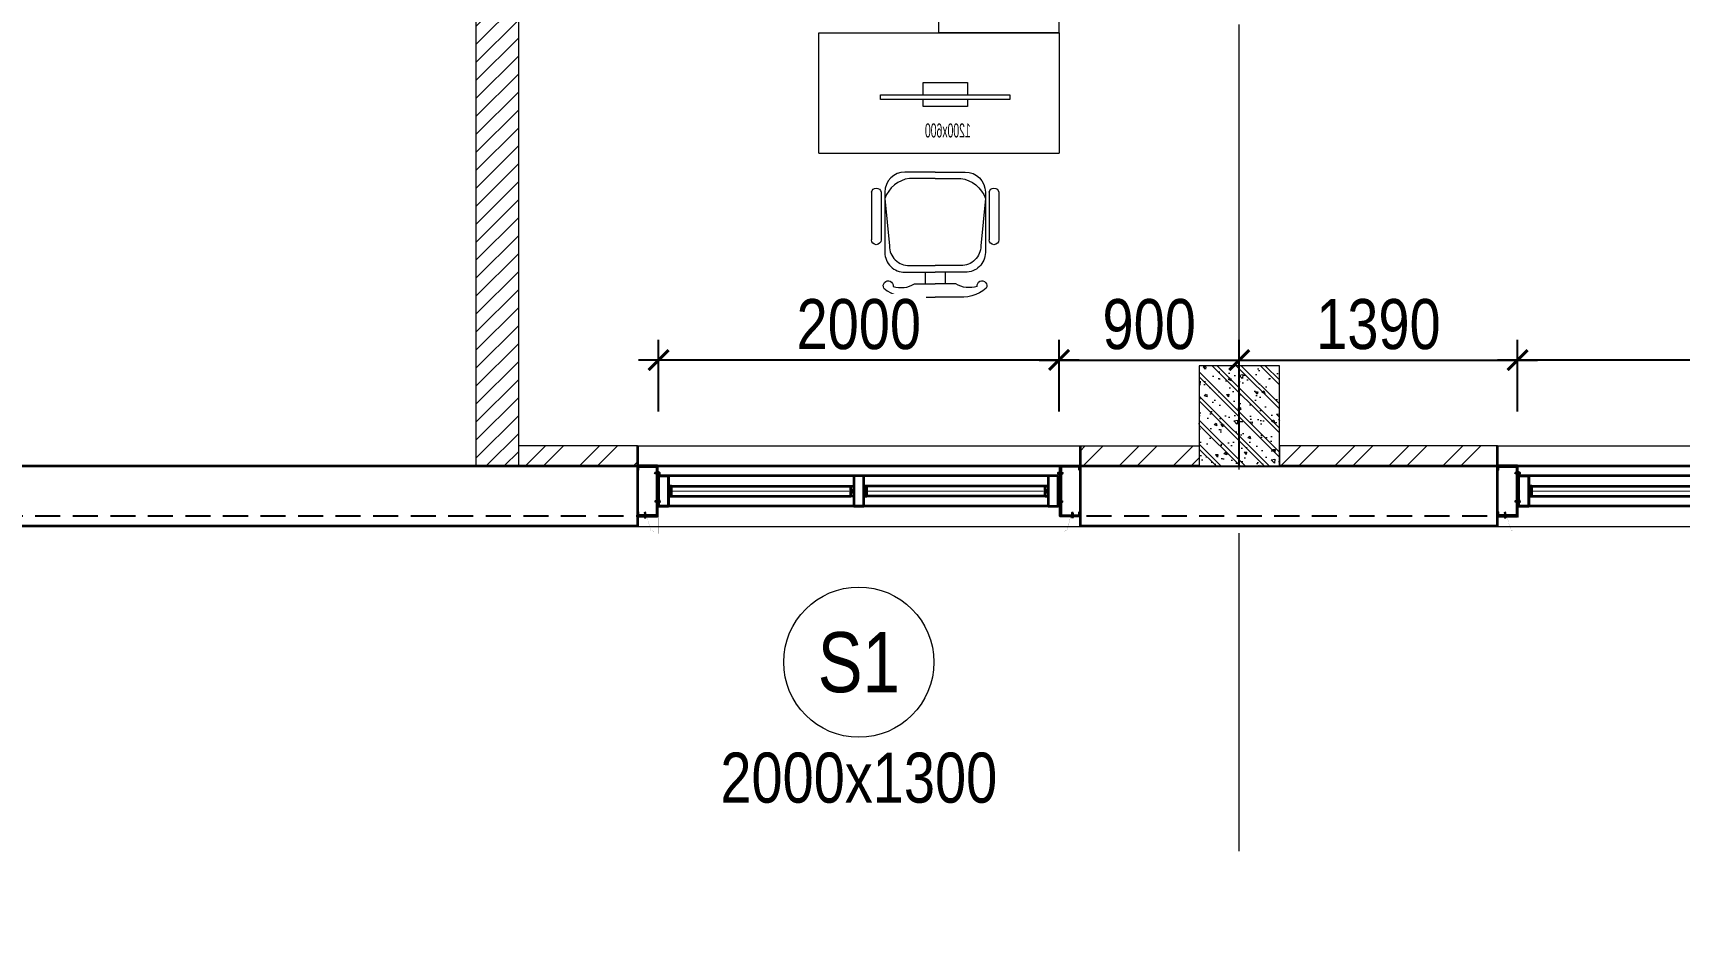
# Model space of a CAD drawing. Header units: millimetres. Extents: x -547695 to 905972, y -1055718 to 167349.
# Drawn here: x -515093 to -506873, y -850138 to -845628 of the extents above; entities that cross this region are included whole.
import ezdxf
from ezdxf.enums import TextEntityAlignment as Align
from ezdxf.xclip import XClip

# ---------------------------------------------------------------- set-up
doc = ezdxf.new("R2010")
doc.units = ezdxf.units.MM
doc.header["$XCLIPFRAME"] = 0
for name, pattern in [('$0$BASE-A0$0$HIDDEN', [0.375, 0.25, -0.125]), ('CENTER', [50.800000000000004, 31.75, -6.35, 6.35, -6.35]), ('HIDDEN', [9.524999999999999, 6.35, -3.175])]:
    doc.linetypes.add(name, pattern=pattern)
doc.layers.get('DEFPOINTS').update_dxf_attribs({"color": 1, "lineweight": 25})
for name, color, linetype in [('7a-Flashing_01', 1, 'Continuous'), ('8', 8, 'Continuous'), ('S-DIM', 8, 'Continuous')]:
    doc.layers.add(name, color=color, linetype=linetype)
for name, color, linetype, lineweight in [('A-COLS', 9, 'Continuous', 9), ('A-CONC', 2, 'Continuous', 35), ('A-EQPM', 127, 'Continuous', 9), ('A-FINE', 255, 'Continuous', 25), ('A-GRID', 250, 'CENTER', 15), ('A-HEVY', 111, 'Continuous', 35), ('A-PATT', 252, 'Continuous', 9), ('A-REV', 7, 'Continuous', 35), ('A-SYMBOLS', 10, 'Continuous', 13), ('A-WALL', 12, 'Continuous', 13), ('A-WALL-INT', 31, 'Continuous', 9)]:
    doc.layers.add(name, color=color, linetype=linetype, lineweight=lineweight)
doc.styles.add('VTK _ Arial_2.5 mm', font='arial.ttf', dxfattribs={"width": 0.8})
doc.styles.add('VTK_Arial', font='arial.ttf', dxfattribs={"width": 0.8})
doc.styles.add('Xref Cong nghe 20201022$0$Xref Cong nghe$0$X-DN-MB nguon$0$xref noi that t1$0$xref noi that t1$0$Xref-Noi that t1$0$MB dien thoai tang 1_day chuyen$0$ARIAL', font='arial.ttf')
doc.dimstyles.new('A-2.5-DIM100', dxfattribs={"dimscale": 100, "dimtxt": 2.5, "dimasz": 1, "dimexe": 1, "dimexo": 0, "dimgap": 0.5, "dimtad": 1, "dimdec": 0, "dimzin": 12, "dimdsep": 46, "dimtxsty": 'VTK_Arial', "dimblk": 'ARCHTICK', "dimcen": 0, "dimdle": 1, "dimclrd": 256, "dimclre": 256, "dimclrt": 7, "dimadec": 1, "dimazin": 3, "dimtfac": 1, "dimtdec": 0, "dimtmove": 0, "dimatfit": 2, "dimfxl": 20, "dimtfill": 1, "dimtolj": 1, "dimtzin": 0, "dimlwd": -1, "dimlwe": -1, "dimarcsym": 0})

# ---------------------------------------------------------------- blocks, each defined once
blk = doc.blocks.new('*U80')
at = {"linetype": 'HIDDEN', "ltscale": 30}
blk.add_lwpolyline([(1.546778056942653e-11, -6.000000000008129), (6.597722294481686e-10, -545.4573517349177)], dxfattribs=at)
at = {"color": 7, "style": 'VTK_Arial', "width": 0.8, "flags": 8}
for tag, p in [('VIEW-NUMBER1', (0, 0)), ('VIEW-NUMBER2', (6.570601945160767e-10, -551.4573517349257))]:
    blk.add_attdef(tag, text='', height=3, dxfattribs=at).set_placement(p, align=Align.BOTTOM_CENTER)
for tag, p in [('SHEET-NUMBER1', (0, -0.8735977943960904)), ('SHEET-NUMBER2', (6.570601945160767e-10, -552.3309495293217))]:
    blk.add_attdef(tag, text='', height=2, dxfattribs=at).set_placement(p, align=Align.TOP_CENTER)
blk = doc.blocks.new('ERBHRTHB4T')
at = {"color": 0}
blk.add_wipeout([(-200, 100), (199.9999999999773, 100), (199.9999999999773, -400), (-200, -400)], dxfattribs=at).dxf.layer = '8'
at = {"layer": 'A-PATT'}
h = blk.add_hatch(dxfattribs=at)
h.set_pattern_fill('BT-01', color=256, scale=20, style=0, double=1, pattern_type=2)
h.set_pattern_definition([(49.99999999999999, (115612.7283935403, 26819.99793121067), (143.4520365201507, -12.55042699651902), [15, -165]), (355, (115612.7283935403, 26819.99793121067), (-27.75026672260001, 150.4384267400024), [12, -132]), (100.4514, (115624.6827295402, 26818.95206321054), (115.7018763428043, 137.8879084121907), [12.748038, -140.2284224]), (46.18420000000001, (115612.7283935403, 26859.99793121067), (213.4482097251289, -33.10380286580362), [22.5, -247.5]), (96.6356, (115630.5157425403, 26857.2392698105), (186.9325411097407, 194.8235741800883), [19.1220576, -210.3426]), (351.1842, (115612.7283935403, 26859.99793121067), (186.9323890267255, 194.823720185065), [18, -198]), (21, (115632.7283935403, 26849.99793121067), (119.3814104236923, -80.52377813306776), [15, -165]), (326.0000000000001, (115632.7283935403, 26849.99793121067), (48.66306638431632, 145.0300090093706), [12, -132]), (71.4514, (115642.6768401402, 26843.28761001059), (168.044525716298, 64.50609934199048), [12.748038, -140.2284224]), (37.50000000000001, (115612.7283935403, 26819.99793121067), (2.431971063458134, 66.5787707662623), [0, -130.4, 0, -134, 0, -132.5]), (7.499999999999999, (115612.7283935403, 26819.99793121067), (52.61390748842971, 78.88234237647205), [0, -76.39999999999999, 0, -127.4, 0, -50.5]), (327.5, (115568.1283935403, 26819.99793121067), (106.7644872344818, -4.510974346875951), [0, -50, 0, -156, 0, -207]), (317.5, (115548.1283935403, 26819.99793121067), (116.6372338684772, 20.02099646646354), [0, -65, 0, -103.6, 0, -147]), (45, (115612.7283935403, 26819.99793121067), (-60.10407640085654, 60.10407640085654), []), (45, (115612.7283935403, 26844.49793121067), (-60.10407640085654, 60.10407640085654), [])])
h.paths.add_polyline_path([(200, 100), (200, -400), (-200, -400), (-200, 100)])
at = {"color": 0}
blk.add_lwpolyline([(-200, 100), (200, 100), (200, -400), (-200, -400)], close=True, dxfattribs=at)
blk = doc.blocks.new('ERYUJH76Y')
at = {"layer": 'A-GRID', "ltscale": 50}
for points in [[(-8000, 3348.158887993079), (-8000, 25008.44865267468)], [(4693.760833570384, 6928.303770333878), (-30446.51302765415, 6928.303770333878)]]:
    blk.add_lwpolyline(points, dxfattribs=at)
at = {"layer": 'A-COLS', "xscale": -1, "rotation": 180}
blk.add_blockref('ERBHRTHB4T', (-8000, 7028.303770333878), dxfattribs=at)
blk = doc.blocks.new('12-14x20 HWFS')
at = {"layer": 'A-FINE'}
for p, q in [((-25.39699883005505, -3.007638736933586), (-25.39699883005505, 2.99767952003458)), ((-21.33899456566269, 1.922318582128355), (-24.39699883005505, 1.922318582128355)), ((-21.34279814843103, 4.073040457944444), (-20.73801054955584, 6.645490647548286)), ((-18.09071933728319, 1.683506138670054), (-18.67104078563898, 1.683506138670054)), ((-18.0907193372841, 1.683506138670054), (-17.72308869091012, 2.350172386679333)), ((-17.56717118204233, -1.69346535556906), (-18.09071933728319, 1.683506138670054)), ((-16.99276144435862, -2.360558170537843), (-17.72308869091012, 2.350172386679333)), ((-17.72308869091012, 2.350172386679333), (-17.06965306867005, 1.683506138670054)), ((-16.54921726259181, -1.673390192852821), (-17.06965306867005, 1.683506138670054)), ((-16.20003337911294, 1.683506138670054), (-17.06965306867005, 1.683506138670054)), ((-16.20003337911385, 1.683506138670054), (-15.83240273273987, 2.350172386679333)), ((-15.67648522387208, -1.69346535556906), (-16.20003337911294, 1.683506138670054)), ((-15.09896313702484, -2.380633333254082), (-15.83240273273987, 2.350172386679333)), ((-15.83240273273987, 2.350172386679333), (-15.1789671104998, 1.683506138670054)), ((-14.65541895525803, -1.69346535556906), (-15.1789671104998, 1.683506138670054)), ((-14.39481909571441, 1.683506138670054), (-15.1789671104998, 1.683506138670054)), ((-14.39481909571441, 1.683506138670054), (-14.02718844934043, 2.350172386675695)), ((-13.87127094047264, -1.69346535556906), (-14.3948190957135, 1.683506138670054)), ((-13.29374885362449, -2.380633333254082), (-14.02718844934043, 2.350172386675695)), ((-14.02718844934043, 2.350172386675695), (-13.37375282710036, 1.683506138670054)), ((-12.85020467185859, -1.69346535556906), (-13.37375282710036, 1.683506138670054)), ((-12.58960481231406, 1.683506138670054), (-13.37375282710036, 1.683506138670054)), ((-12.58960481231497, 1.683506138670054), (-12.22197416594099, 2.350172386675695)), ((-12.06605665707229, -1.69346535556906), (-12.58960481231406, 1.683506138670054)), ((-11.48853457022506, -2.380633333254082), (-12.22197416594099, 2.350172386675695)), ((-12.22197416594099, 2.350172386675695), (-11.56853854370092, 1.683506138670054)), ((-10.78439052891463, 1.683506138670054), (-11.56853854370092, 1.683506138670054)), ((-11.04499038845915, -1.69346535556906), (-11.56853854370092, 1.683506138670054)), ((-10.78439052891554, 1.683506138670054), (-10.41675988254156, 2.350172386675695)), ((-10.26084237367286, -1.69346535556906), (-10.78439052891463, 1.683506138670054)), ((-9.68332028682562, -2.380633333254082), (-10.41675988254156, 2.350172386675695)), ((-10.41675988254156, 2.350172386675695), (-9.763324260301488, 1.683506138670054)), ((-8.979176245515191, 1.683506138670054), (-9.763324260301488, 1.683506138670054)), ((-9.239776105058809, -1.69346535556906), (-9.763324260301488, 1.683506138670054)), ((-8.9791762455161, 1.683506138670054), (-8.611545599141209, 2.350172386675695)), ((-8.455628090273422, -1.69346535556906), (-8.979176245515191, 1.683506138670054)), ((-7.878106003426183, -2.380633333254082), (-8.611545599141209, 2.350172386675695)), ((-8.611545599141209, 2.350172386675695), (-7.958109976902051, 1.683506138670054)), ((-7.173961962115754, 1.683506138670054), (-7.958109976901142, 1.683506138670054)), ((-7.434561821659372, -1.69346535556906), (-7.958109976901142, 1.683506138670054)), ((-7.173961962115754, 1.683506138670054), (-6.806331315741772, 2.350172386675695)), ((-6.650413806873985, -1.69346535556906), (-7.173961962115754, 1.683506138670054)), ((-6.072891720025837, -2.380633333254082), (-6.806331315741772, 2.350172386675695)), ((-6.806331315741772, 2.350172386675695), (-6.152895693502614, 1.683506138670054)), ((-5.629347538259935, -1.69346535556906), (-6.152895693501705, 1.683506138670054)), ((-5.329868141651787, 1.41366340343302), (-1.722720664161898, 1.41366340343302)), ((-1.722720664161898, 1.41366340343302), (0, 0)), ((-1.722720664161898, -1.413663403429382), (0, 0)), ((-21.34279814843103, -1.932277799027361), (-24.39699883005505, -1.932277799027361)), ((-20.73801054955584, -6.655449864447291), (-21.34279814843103, -4.08299967484345)), ((-17.56717118204233, -1.69346535556906), (-18.67104078563898, -1.69346535556906)), ((-17.56717118204233, -1.69346535556906), (-16.99276144435862, -2.360558170537843)), ((-16.99276144435862, -2.360558170537843), (-16.54921726259181, -1.673390192852821)), ((-15.67648522387208, -1.69346535556906), (-16.56217511556315, -1.69346535556906)), ((-15.67648522387208, -1.69346535556906), (-15.09896313702484, -2.380633333254082)), ((-15.09896313702484, -2.380633333254082), (-14.65541895525803, -1.69346535556906)), ((-13.87127094047264, -1.69346535556906), (-14.65541895525803, -1.69346535556906)), ((-13.87127094047264, -1.69346535556906), (-13.29374885362449, -2.380633333254082)), ((-13.29374885362449, -2.380633333254082), (-12.85020467185859, -1.69346535556906)), ((-12.06605665707229, -1.69346535556906), (-12.85020467185859, -1.69346535556906)), ((-12.06605665707229, -1.69346535556906), (-11.48853457022506, -2.380633333254082)), ((-11.48853457022506, -2.380633333254082), (-11.04499038845915, -1.69346535556906)), ((-10.26084237367286, -1.69346535556906), (-11.04499038845915, -1.69346535556906)), ((-10.26084237367286, -1.69346535556906), (-9.68332028682562, -2.380633333254082)), ((-9.68332028682562, -2.380633333254082), (-9.239776105058809, -1.69346535556906)), ((-8.455628090273422, -1.69346535556906), (-9.239776105059718, -1.69346535556906)), ((-8.455628090273422, -1.69346535556906), (-7.878106003426183, -2.380633333254082)), ((-7.878106003426183, -2.380633333254082), (-7.434561821659372, -1.69346535556906)), ((-6.650413806873985, -1.69346535556906), (-7.434561821659372, -1.69346535556906)), ((-6.650413806873985, -1.69346535556906), (-6.072891720025837, -2.380633333254082)), ((-6.072891720025837, -2.380633333254082), (-5.629347538259935, -1.69346535556906)), ((-5.073260826818114, -1.430522762744658), (-1.722720664161898, -1.430522762744658))]:
    blk.add_line(p, q, dxfattribs=at)
for points in [[(-21.33899456566269, 1.922318582128355), (-24.39699883005505, 1.922318582128355, -0.4142135623730951), (-25.39699883005505, 2.922318582128355), (-25.39699883005505, 3.073040457944444, -0.414213562373095), (-24.39699883005505, 4.073040457944444), (-21.34279814843103, 4.073040457944444), (-21.34279814843103, -0.004979608449502848)], [(-21.33899456566269, -1.932277799027361), (-24.39699883005505, -1.932277799027361, 0.4142135623730951), (-25.39699883005505, -2.932277799027361), (-25.39699883005505, -3.08299967484345, 0.414213562373095), (-24.39699883005505, -4.08299967484345), (-21.34279814843103, -4.08299967484345), (-21.34279814843103, -0.004979608449502848)]]:
    blk.add_lwpolyline(points, format="xyb", dxfattribs=at)
for points in [[(-20.73801054955584, -6.655449864447291), (-20.73801054955584, 6.645490647548286), (-20.01167715080919, 6.645490647548286), (-20.01167715080919, -6.655449864447291)], [(-18.67104078563898, -4.086449746049766), (-18.67104078563898, 4.06959038673449), (-20.01167715080919, 4.06959038673449), (-20.01167715080919, -4.086449746049766)]]:
    blk.add_lwpolyline(points, close=True, dxfattribs=at)
for centre, radius, start, end in [((-24.39699883005505, 0.922318582128355), 1, 90, 180), ((-5.304255970404483, 2.881830588587036), 1.468390570281038, 234.6943086791252, 269.0005767096657), ((-24.39699883005505, -0.9322777990273607), 1, 180, 270), ((-5.064265201900525, -2.169041251796443), 0.7385732732347212, 89.30213547652545, 139.9158802430046)]:
    blk.add_arc(centre, radius, start, end, dxfattribs=at)
at = {"layer": 'A-FINE', "lineweight": 20}
for points in [[(-6.005701366639187, 0.734078581812355), (-5.356753149810174, 0.7528891582333017), (-4.21525524023491, 0.7335373962196172), (-3.68014217905511, 0.4056991705183464)], [(-3.73259996158049, 0.2548853612497624), (-4.241661968921107, 0.5667963463274646), (-5.337423789348577, 0.5875685391984007), (-5.980192729994997, 0.5695436905298266)], [(-2.447860064917222, -0.3795387368336378), (-2.855747234787486, -0.233771597417217), (-3.321581205258553, 0.00306547163927462), (-3.73259996158049, 0.2548853612497624)], [(-3.68014217905511, 0.4056991705183464), (-3.274387256547925, 0.1571179502607265), (-2.81552207232744, -0.07629628983704606), (-2.414889757718811, -0.2195370777590142)], [(0, 0), (-1.78165944644752, -0.7221836995558988), (-2.094344660469687, -0.5059660401420842), (-2.447860064917222, -0.3795387368336378)], [(-2.414889757718811, -0.2195370777590142), (-2.078931817856756, -0.3396744335477706), (-1.786234641898773, -0.4750112537258246), (0, 0)], [(-1.788129251950522, -0.4459402668944676), (-1.592819770769893, -0.4254990892404749), (0, 0), (0, 0)], [(-3.309955396267469, -1.038057640394982), (-3.504362710519672, -0.9972875247003685), (-4.96049769981073, -0.9316873652023787), (-5.752600940425509, -0.8984606907433772)], [(-3.03778870932274, -1.424996449764876), (-3.03778870932274, -1.424996449764876), (-3.041053551675759, -1.094442749745212), (-3.309955396267469, -1.038057640394982)], [(-2.446033747112779, -0.2942946919683891), (-2.446033747112779, -0.2942946919683891), (-1.983497810808331, -0.4664134667509643), (-1.788129251950522, -0.4459402668944676)]]:
    blk.add_open_spline(points, degree=3, dxfattribs=at)
blk = doc.blocks.new('gia co cua')
at = {"layer": '7a-Flashing_01', "const_width": 0.5}
for points in [[(0.9999836811912246, -260.1724521682504), (1.000002565124305, -13.38279802408889), (4.999982052686391, -0.1724568663337074)], [(-1.631880877539515e-05, -160.0009240506176), (-1.63185759447515e-05, -320.0000900226937), (38.99998009184492, -320.000089963407), (58.99998009161209, -250.000923991331), (74.18584841454867, -250.000923991331)]]:
    blk.add_lwpolyline(points, dxfattribs=at)
at = {"layer": 'A-CONC'}
blk.add_lwpolyline([(8.999982052773703, -247.0009282695133), (101.8295537767117, -247.0009282695133), (101.8295537767117, -230.0009282695133), (104.8295537767117, -230.0009282695133), (104.8295537767117, -250.0009282695133), (5.999981933564413, -250.0009282695133), (5.999982052773703, -0.0009282695133094876), (104.8295537767117, -0.0009282695133094876), (104.8295537767117, -20.00092826951331), (101.8295537767117, -20.00092826951331), (101.8295537767117, -3.000928269513309), (8.999982052773703, -3.000928269513309)], close=True, dxfattribs=at)
at = {"layer": 'A-PATT', "xscale": -1, "rotation": 180}
blk.add_blockref('12-14x20 HWFS', (19.89082145583234, -36.21138445603722), dxfattribs=at)
at = {"layer": 'A-PATT'}
blk.add_blockref('12-14x20 HWFS', (18.74103034098516, -177.0262263493707), dxfattribs=at)
at = {"layer": 'A-PATT', "rotation": 90}
blk.add_blockref('12-14x20 HWFS', (66.85820513081853, -231.3298825964211), dxfattribs=at)
blk = doc.blocks.new('ebve')
blk.add_wipeout([(-4209.659143328201, -400.00000000023283), (0, -400.00000000023283), (0, 3.501554601825774e-11), (-4209.659143328201, 2.7421265258453786e-10)]).dxf.layer = 'A-PATT'
at = {"color": 8}
for p, q in [((-159.8295748693636, -149.9999984254828), (-4054.829573232797, -149.999997130828)), ((-4039.829573232797, -199.999997419538), (-3126.496237785323, -199.9999977780972)), ((-2144.829571664101, -199.999997419538), (-3046.496237785323, -199.9999977780972)), ((-2064.829571664101, -199.999995466671), (-174.8295748693636, -199.9999984254828)), ((-159.8295748693636, -299.9999984254828), (-4054.829573232797, -299.999997130828)), ((-4039.829573232797, -249.999997419538), (-3126.496237785323, -249.9999977780972)), ((-2144.829571664101, -249.999997419538), (-3046.496237785323, -249.9999977780972)), ((-2064.829571664101, -249.999995466671), (-174.8295748693636, -249.9999984254828))]:
    blk.add_line(p, q, dxfattribs=at)
blk.add_lwpolyline([(-4209.659143328201, -100), (0, -100)], dxfattribs=at)
for points in [[(-4104.829573232797, -150.0000000001164), (-4054.829573232797, -150.0000000001164), (-4054.829573232797, -300.0000000001164), (-4104.829573232797, -300.0000000001164)], [(-4054.829573232797, -149.999997130828), (-4104.829573232797, -149.999997130828), (-4104.829573232797, -299.999997130828), (-4054.829573232797, -299.999997130828)], [(-3061.496237785323, -149.9999975623796), (-3111.496237785323, -149.9999975623796), (-3111.496237785323, -299.9999975623796), (-3061.496237785323, -299.9999975623796)], [(-2079.829571664101, -149.9999979939312), (-2129.829571664101, -149.9999979939312), (-2129.829571664101, -299.9999979939312), (-2079.829571664101, -299.9999979939312)], [(-1098.162905542878, -149.9999985391041), (-1148.162905542878, -149.9999985391041), (-1148.162905542878, -299.9999985391041), (-1098.162905542878, -299.9999985391041)], [(-109.8295748693636, -149.9999984254828), (-159.8295748693636, -149.9999984254828), (-159.8295748693636, -299.9999984254828), (-109.8295748693636, -299.9999984254828)], [(-4054.829573232797, -249.999997419538), (-4039.829573232797, -249.999997419538), (-4039.829573232797, -229.999997419538), (-4049.829573232797, -229.999997419538), (-4049.829573232797, -219.999997419538), (-4039.829573232797, -219.999997419538), (-4039.829573232797, -199.999997419538), (-4054.829573232797, -199.999997419538)], [(-3111.496237785323, -249.9999977780972), (-3126.496237785323, -249.9999977780972), (-3126.496237785323, -229.9999977780972), (-3116.496237785323, -229.9999977780972), (-3116.496237785323, -219.9999977780972), (-3126.496237785323, -219.9999977780972), (-3126.496237785323, -199.9999977780972), (-3111.496237785323, -199.9999977780972)], [(-3061.496237785323, -249.9999977780972), (-3046.496237785323, -249.9999977780972), (-3046.496237785323, -229.9999977780972), (-3056.496237785323, -229.9999977780972), (-3056.496237785323, -219.9999977780972), (-3046.496237785323, -219.9999977780972), (-3046.496237785323, -199.9999977780972), (-3061.496237785323, -199.9999977780972)], [(-2129.829571664101, -249.999997419538), (-2144.829571664101, -249.999997419538), (-2144.829571664101, -229.999997419538), (-2134.829571664101, -229.999997419538), (-2134.829571664101, -219.999997419538), (-2144.829571664101, -219.999997419538), (-2144.829571664101, -199.999997419538), (-2129.829571664101, -199.999997419538)], [(-2079.829571664101, -249.999995466671), (-2064.829571664101, -249.999995466671), (-2064.829571664101, -229.999995466671), (-2074.829571664101, -229.999995466671), (-2074.829571664101, -219.999995466671), (-2064.829571664101, -219.999995466671), (-2064.829571664101, -199.999995466671), (-2079.829571664101, -199.999995466671)], [(-1148.162905542878, -249.9999979647109), (-1163.162905542878, -249.9999979647109), (-1163.162905542878, -229.9999979647109), (-1153.162905542878, -229.9999979647109), (-1153.162905542878, -219.9999979647109), (-1163.162905542878, -219.9999979647109), (-1163.162905542878, -199.9999979647109), (-1148.162905542878, -199.9999979647109)], [(-1098.162905542878, -249.9999960118439), (-1083.162905542878, -249.9999960118439), (-1083.162905542878, -229.9999960118439), (-1093.162905542878, -229.9999960118439), (-1093.162905542878, -219.9999960118439), (-1083.162905542878, -219.9999960118439), (-1083.162905542878, -199.9999960118439), (-1098.162905542878, -199.9999960118439)], [(-159.8295748693636, -249.9999984254828), (-174.8295748693636, -249.9999984254828), (-174.8295748693636, -229.9999984254828), (-164.8295748693636, -229.9999984254828), (-164.8295748693636, -219.9999984254828), (-174.8295748693636, -219.9999984254828), (-174.8295748693636, -199.9999984254828), (-159.8295748693636, -199.9999984254828)]]:
    blk.add_lwpolyline(points, close=True)
at = {"color": 5, "const_width": 5.000000000000001}
for points in [[(-4049.829573232797, -224.999997419538), (-3116.496237785323, -224.9999977780972)], [(-2134.829571664101, -224.999997419538), (-3056.496237785323, -224.9999977780972)], [(-2074.829571664101, -224.999995466671), (-1148.162905542878, -224.9999968934571)], [(-1098.162905542878, -224.9999969704077), (-164.8295748693636, -224.9999984254828)]]:
    blk.add_lwpolyline(points, dxfattribs=at)
at = {"layer": 'A-HEVY'}
for points in [[(-4209.659143328201, -400.0000000002328), (-4209.659143328201, 0)], [(0, -400.000086019747), (0, 0)]]:
    blk.add_lwpolyline(points, dxfattribs=at)
at = {"layer": 'A-REV', "xscale": -1}
blk.add_blockref('gia co cua', (-4104.829589551431, -99.99907173053361), dxfattribs=at)
at = {"layer": 'A-REV'}
blk.add_blockref('gia co cua', (-104.8295537767699, -99.99915775028057), dxfattribs=at)
blk = doc.blocks.new('brrb')
blk.add_wipeout([(-1104.829571664217, -400.00000000034925), (1104.829571663984, -400.00000000022374), (1104.829571663984, 8.86757334228605e-12), (-1104.829571664217, 8.86757334228605e-12)]).dxf.layer = 'A-PATT'
at = {"color": 8}
for points in [[(-1104.829571664101, -99.99991398036946), (1104.829571664101, -99.99991398036946)], [(944.999996794737, -149.9999124058522), (-950.0000015686965, -149.9999111111974)], [(-935.0000015686965, -199.9999113999074), (-40, -199.9999117584666)], [(929.999996794737, -199.9999124058522), (944.999996794737, -199.9999114058446), (40, -199.9999117584666)], [(944.999996794737, -299.9999124058522), (-950.0000015686965, -299.9999111111974)], [(-935.0000015686965, -249.9999113999074), (-40, -249.9999117584666)], [(929.999996794737, -249.9999124058522), (944.999996794737, -249.9999114058446), (40, -249.9999117584666)]]:
    blk.add_lwpolyline(points, dxfattribs=at)
for points in [[(-1000.000001568696, -149.9999139804859), (-950.0000015686965, -149.9999139804859), (-950.0000015686965, -299.9999139804859), (-1000.000001568696, -299.9999139804859)], [(-950.0000015686965, -149.9999111111974), (-1000.000001568696, -149.9999111111974), (-1000.000001568696, -299.9999111111974), (-950.0000015686965, -299.9999111111974)], [(25, -149.999911542749), (-25, -149.999911542749), (-25, -299.999911542749), (25, -299.999911542749)], [(994.999996794737, -149.9999124058522), (944.999996794737, -149.9999124058522), (944.999996794737, -299.9999124058522), (994.999996794737, -299.9999124058522)], [(-950.0000015686965, -249.9999113999074), (-935.0000015686965, -249.9999113999074), (-935.0000015686965, -229.9999113999074), (-945.0000015686965, -229.9999113999074), (-945.0000015686965, -219.9999113999074), (-935.0000015686965, -219.9999113999074), (-935.0000015686965, -199.9999113999074), (-950.0000015686965, -199.9999113999074)], [(-25, -249.9999117584666), (-40, -249.9999117584666), (-40, -229.9999117584666), (-30, -229.9999117584666), (-30, -219.9999117584666), (-40, -219.9999117584666), (-40, -199.9999117584666), (-25, -199.9999117584666)], [(25, -249.9999117584666), (40, -249.9999117584666), (40, -229.9999117584666), (30, -229.9999117584666), (30, -219.9999117584666), (40, -219.9999117584666), (40, -199.9999117584666), (25, -199.9999117584666)], [(944.999996794737, -249.9999124058522), (929.999996794737, -249.9999124058522), (929.999996794737, -229.9999124058522), (939.999996794737, -229.9999124058522), (939.999996794737, -219.9999124058522), (929.999996794737, -219.9999124058522), (929.999996794737, -199.9999124058522), (944.999996794737, -199.9999124058522)]]:
    blk.add_lwpolyline(points, close=True)
at = {"color": 5}
for points in [[(-945.0000015686965, -224.9999113999074, 5.000000000000001, 5.000000000000001, 0), (-30, -224.9999117584666, 0, 0, 0)], [(944.999996794737, -224.9999114096863, 5.000000000000001, 5.000000000000001, 0), (30, -224.9999117584666, 0, 0, 0)]]:
    blk.add_lwpolyline(points, format="xyseb", dxfattribs=at)
at = {"layer": 'A-HEVY'}
for points in [[(-1104.829571664217, -1.164153218269348e-10), (-1104.829571664217, -400.0000000003492)], [(1104.829571663984, -1.164153218269348e-10), (1104.829571663984, -400.0000000003492)]]:
    blk.add_lwpolyline(points, dxfattribs=at)
at = {"layer": 'A-REV', "xscale": -1}
blk.add_blockref('gia co cua', (-1000.000017887331, -99.99898571090307), dxfattribs=at)
at = {"layer": 'A-REV'}
blk.add_blockref('gia co cua', (1000.000017887331, -99.99907173065003), dxfattribs=at)
blk = doc.blocks.new('RHRTHRHRT')
at = {"layer": 'A-WALL', "transparency": 33554620}
h = blk.add_hatch(dxfattribs=at)
h.set_pattern_fill('ANSI31', color=253, scale=20)
h.set_pattern_definition([(45, (-24900, -14299.99999999988), (-44.90128060534577, 44.90128060534577), [])])
h.paths.add_polyline_path([(-12900, -8759.999999999884), (-12900, -14799.99999999988), (-13110, -14799.99999999988), (-13110, -8759.999999999884)])
h.paths.add_polyline_path([(-1510, -14199.99999999988), (-1510, -8759.999999998021), (-1300, -8759.999999998021), (-1300, -14199.99999999988)])
h.paths.add_polyline_path([(-1510, -8759.999999998021), (-24900, -8759.999999999884), (-24900, -8549.999999999884), (-1510, -8549.999999998021)])
at = {"layer": 'A-HEVY'}
for points in [[(-1300, -15100.00000000012), (-25600, -15100.00000000012), (-25600, -8074.999999998137)], [(-25300, -8074.999999998137), (-25300, -14800.00000000012), (-1300, -14800.00000000012)]]:
    blk.add_lwpolyline(points, dxfattribs=at)
at = {"layer": 'A-WALL'}
blk.add_lwpolyline([(-12900, -8759.999999999884), (-12900, -14799.99999999988), (-13110, -14799.99999999988), (-13110, -8759.999999999884)], close=True, dxfattribs=at)
at = {"layer": 'DEFPOINTS', "linetype": '$0$BASE-A0$0$HIDDEN', "ltscale": 500}
blk.add_lwpolyline([(-25550, -50), (0, -50), (0, -15050.00000000012), (-25550, -15050.00000000012)], close=True, dxfattribs=at)
at = {"layer": 'A-HEVY'}
for name, p in [('brrb', (-11200, -14699.99999999977)), ('ebve', (-3800.127588835079, -14699.99999999988))]:
    blk.add_blockref(name, p, dxfattribs=at)
at = {"layer": 'A-PATT', "transparency": 33554620}
h = blk.add_hatch(dxfattribs=at)
h.set_pattern_fill('ANSI32', color=256, scale=20)
h.set_pattern_definition([(45, (-12900, -14799.99999999988), (-134.7038418160373, 134.7038418160373), []), (45, (-12810.1974, -14799.99999999988), (-134.7038418160373, 134.7038418160373), [])])
h.paths.add_polyline_path([(-3800.127588835079, -14699.99999999988), (-1700, -14699.99999999988), (-1700, -14799.99999999988), (-3800.127588835079, -14799.99999999988)])
h.paths.add_polyline_path([(-9100, -14799.99999999988), (-8009.78673216328, -14799.99999999988), (-8009.78673216328, -14699.99999999965), (-9100, -14699.99999999965)])
h.paths.add_polyline_path([(-10095.17042833602, -14699.99999999977), (-9500, -14699.99999999977), (-9500, -14799.99999999988), (-10095.17042833602, -14799.99999999988)])
h.paths.add_polyline_path([(-12900, -14799.99999999988), (-12304.82957166422, -14799.99999999988), (-12304.82957166422, -14699.99999999977), (-12900, -14699.99999999977)])
at = {"layer": 'A-PATT'}
for points in [[(-12304.82957166422, -14699.99999999977), (-10095.17042833602, -14699.99999999977)], [(-8009.78673216328, -14699.99999999965), (-3800.127588835079, -14699.99999999953)]]:
    blk.add_lwpolyline(points, dxfattribs=at)
at = {"layer": 'A-WALL-INT'}
for points in [[(-12900, -14799.99999999988), (-12304.82957166422, -14799.99999999988), (-12304.82957166422, -14699.99999999977), (-12900, -14699.99999999977)], [(-10095.17042833602, -14699.99999999977), (-9500, -14699.99999999977), (-9500, -14799.99999999988), (-10095.17042833602, -14799.99999999988)], [(-9100, -14799.99999999988), (-8009.78673216328, -14799.99999999988), (-8009.78673216328, -14699.99999999965), (-9100, -14699.99999999965)]]:
    blk.add_lwpolyline(points, close=True, dxfattribs=at)
at = {"layer": 'A-GRID'}
ref = blk.add_blockref('ERYUJH76Y', (-1300, -21728.30377033376), dxfattribs=at)
XClip(ref).set_block_clipping_path([(-32069.379858537228, 5005.130660463474), (6367.103157383157, 26504.536130141118)])
blk = doc.blocks.new('11')
for p, q in [((0, 0), (-1200, 0)), ((-1200, 0), (-1200, -600)), ((0, -600), (0, 0)), ((-308.7839670367539, -308.9392780270427), (-954.6245676185936, -308.9392780279741)), ((-954.6245676185936, -308.9392780279741), (-954.6245676185936, -332.6715636355802)), ((-308.7839670362882, -332.6715636346489), (-308.7839670367539, -308.9392780270427)), ((-954.6245676185936, -332.6715636355802), (-308.7839670362882, -332.6715636346489)), ((0, -600), (-1200, -600)), ((-899.3186306739226, -795.0658078081906), (-899.3186306739226, -1033.18808387965)), ((-850.9409645777196, -795.0658078081906), (-850.9409645777196, -1033.18808387965)), ((-311.2864189529791, -795.0658078081906), (-311.2864189529791, -1033.18808387965)), ((-262.9087528563105, -795.0658078081906), (-262.9087528563105, -1033.18808387965)), ((-631.3144949781708, -1194.756942519685), (-631.3144949781708, -1253.647389516234)), ((-530.9128885525279, -1194.756942519685), (-530.9128885525279, -1253.647389516234))]:
    blk.add_line(p, q)
for points in [[(-521.4549522404559, -308.9392780272756), (-521.4549522404559, -247.1983623509295), (-742.6730375322513, -247.1983623509295), (-742.6730375322513, -308.9392780277412)], [(-742.6730375322513, -332.6715636353474), (-742.6730375322513, -367.610747593455), (-521.4549522404559, -367.610747593455), (-521.4549522404559, -332.6715636348817)]]:
    blk.add_lwpolyline(points)
for points in [[(-581.1136917653494, -694.7569425196853), (-731.7161014038138, -694.7569425196853, 0.4142135623730951), (-832.1177078294568, -795.1585489453282), (-832.1177078294568, -1096.36336822249, 0.418376194748687), (-731.7161014038138, -1194.756942519685), (-581.1136917653494, -1194.756942519685)], [(-581.1136917653494, -726.3271315102465), (-709.1898535713553, -726.3271315102465, 0.2802796934905701), (-832.1177078294568, -826.7287379358895), (-809.5914599969983, -1063.612642149907, 0.4183761947486869), (-709.1898535713553, -1162.006216447102), (-581.1136917653494, -1162.006216447102)], [(-581.1136917653494, -694.7569425196853), (-430.5112821268849, -694.7569425196853, -0.4142135623730951), (-330.1096757012419, -795.1585489453282), (-330.1096757012419, -1096.36336822249, -0.418376194748687), (-430.5112821268849, -1194.756942519685), (-581.1136917653494, -1194.756942519685)], [(-581.1136917653494, -726.3271315102465), (-453.0375299593434, -726.3271315102465, -0.2802796934905701), (-330.1096757012419, -826.7287379358895), (-352.6359235337004, -1063.612642149907, -0.4183761947486869), (-453.0375299593434, -1162.006216447102), (-581.1136917653494, -1162.006216447102)], [(-836.5327477403916, -1274.831993257627, 0.2070656746415199), (-683.84269394679, -1318.582133518765), (-581.1136917653494, -1318.582133518765)], [(-790.9956742981449, -1265.715284241596, 0.214578381300561), (-684.2558660279028, -1253.647389516234), (-581.1136917653494, -1253.647389516234)], [(-371.2317092320882, -1265.715284241596, -0.214578381300561), (-477.9715175027959, -1253.647389516234), (-581.1136917653494, -1253.647389516234)], [(-325.6946357903071, -1274.831993257627, -0.2070656746415199), (-478.3846895839088, -1318.582133518765), (-581.1136917653494, -1318.582133518765)]]:
    blk.add_lwpolyline(points, format="xyb")
for centre, radius, start, end in [((-875.0997772882693, -799.4814926534891), 24.55904119150108, 10.3580376350739, 169.421936879641), ((-287.0504304990172, -799.5742337906267), 24.55904119150108, 10.578063120359, 169.6419623649261), ((-875.1297976258211, -1033.18808387965), 24.18883304828747, 180, 0), ((-287.0975859048776, -1033.18808387965), 24.18883304828747, 180, 0), ((-815.3209768482484, -1262.497745084111), 24.53717388733614, 352.4651526187897, 210.1772005508879), ((-346.9064066824503, -1262.497745084111), 24.53717388733614, 329.822799449112, 187.5348473812102)]:
    blk.add_arc(centre, radius, start, end)
at = {"insert": (-759.1829624515958, -452.0160800078884), "char_height": 69.99999999999999, "width": 1640.495511353003, "attachment_point": 1, "rotation": 359.99999335422586, "style": 'Xref Cong nghe 20201022$0$Xref Cong nghe$0$X-DN-MB nguon$0$xref noi that t1$0$xref noi that t1$0$Xref-Noi that t1$0$MB dien thoai tang 1_day chuyen$0$ARIAL'}
blk.add_mtext('{\\f.VnArial Narrow|b0|i0|c0|p34;\\W0.65;1200x600}', dxfattribs=at)
blk = doc.blocks.new('_ARCHTICK')
at = {"color": 0, "linetype": 'ByBlock', "const_width": 0.15}
blk.add_lwpolyline([(-0.5, -0.5), (0.5, 0.5)], dxfattribs=at)
blk = doc.blocks.new('*D402')
at = {"layer": 'DEFPOINTS', "color": 0, "transparency": 16777216}
for p in [(-507679.2944392818, -847261.1540440526), (-507679.2944392818, -847518.2394405451), (-503679.2944361443, -847518.2394405451)]:
    blk.add_point(p, dxfattribs=at)
at = {"layer": 'S-DIM', "transparency": 16777216}
for p, q in [((-507679.2944392818, -847518.2394405451), (-507679.2944392818, -847161.1540440526)), ((-503679.2944361443, -847518.2394405451), (-503679.2944361443, -847161.1540440526)), ((-503579.2944361443, -847261.1540440526), (-507779.2944392818, -847261.1540440526))]:
    blk.add_line(p, q, dxfattribs=at)
at = {"layer": 'S-DIM', "transparency": 16777216, "xscale": 100, "yscale": 100, "zscale": 100, "rotation": 180}
blk.add_blockref('_ARCHTICK', (-507679.2944392818, -847261.1540440526), dxfattribs=at)
at = {"layer": 'S-DIM', "transparency": 16777216, "xscale": 100, "yscale": 100, "zscale": 100}
blk.add_blockref('_ARCHTICK', (-503679.2944361443, -847261.1540440526), dxfattribs=at)
at = {"layer": 'S-DIM', "color": 7, "transparency": 16777216, "insert": (-505679.2944377131, -847083.5107971221), "char_height": 250, "attachment_point": 5, "style": 'VTK_Arial', "bg_fill": 3, "box_fill_scale": 1.1, "bg_fill_color": 257, "bg_fill_transparency": 0}
blk.add_mtext('\\A1;4000', dxfattribs=at)
blk = doc.blocks.new('*D403')
at = {"layer": 'DEFPOINTS', "color": 0, "transparency": 16777216}
for p in [(-511969.1240109459, -847261.1540440526), (-511969.1240109459, -847518.2394405451), (-509969.1240078083, -847518.2394405451)]:
    blk.add_point(p, dxfattribs=at)
at = {"layer": 'S-DIM', "transparency": 16777216}
for p, q in [((-511969.1240109459, -847518.2394405451), (-511969.1240109459, -847161.1540440526)), ((-509969.1240078083, -847518.2394405451), (-509969.1240078083, -847161.1540440526)), ((-509869.1240078083, -847261.1540440526), (-512069.1240109459, -847261.1540440526))]:
    blk.add_line(p, q, dxfattribs=at)
at = {"layer": 'S-DIM', "transparency": 16777216, "xscale": 100, "yscale": 100, "zscale": 100, "rotation": 180}
blk.add_blockref('_ARCHTICK', (-511969.1240109459, -847261.1540440526), dxfattribs=at)
at = {"layer": 'S-DIM', "transparency": 16777216, "xscale": 100, "yscale": 100, "zscale": 100}
blk.add_blockref('_ARCHTICK', (-509969.1240078083, -847261.1540440526), dxfattribs=at)
at = {"layer": 'S-DIM', "color": 7, "transparency": 16777216, "insert": (-510969.1240093771, -847083.5107971221), "char_height": 250, "attachment_point": 5, "style": 'VTK_Arial', "bg_fill": 3, "box_fill_scale": 1.1, "bg_fill_color": 257, "bg_fill_transparency": 0}
blk.add_mtext('\\A1;2000', dxfattribs=at)
blk = doc.blocks.new('*D462')
at = {"layer": 'DEFPOINTS', "color": 0, "transparency": 16777216}
for p in [(-509069.1240093771, -847261.1540440526), (-509969.1240078083, -847518.2394405451), (-509069.1240093771, -847790.2293462737)]:
    blk.add_point(p, dxfattribs=at)
at = {"layer": 'S-DIM', "transparency": 16777216}
for p, q in [((-509969.1240078083, -847518.2394405451), (-509969.1240078083, -847161.1540440526)), ((-509069.1240093771, -847790.2293462737), (-509069.1240093771, -847161.1540440526)), ((-510069.1240078083, -847261.1540440526), (-508969.1240093771, -847261.1540440526))]:
    blk.add_line(p, q, dxfattribs=at)
at = {"layer": 'S-DIM', "transparency": 16777216, "xscale": 100, "yscale": 100, "zscale": 100, "rotation": 180}
blk.add_blockref('_ARCHTICK', (-509969.1240078083, -847261.1540440526), dxfattribs=at)
at = {"layer": 'S-DIM', "transparency": 16777216, "xscale": 100, "yscale": 100, "zscale": 100}
blk.add_blockref('_ARCHTICK', (-509069.1240093771, -847261.1540440526), dxfattribs=at)
at = {"layer": 'S-DIM', "color": 7, "transparency": 16777216, "insert": (-509519.1240085927, -847083.5107971221), "char_height": 250, "attachment_point": 5, "style": 'VTK_Arial', "bg_fill": 3, "box_fill_scale": 1.1, "bg_fill_color": 257, "bg_fill_transparency": 0}
blk.add_mtext('\\A1;900', dxfattribs=at)
blk = doc.blocks.new('*D463')
at = {"layer": 'DEFPOINTS', "color": 0, "transparency": 16777216}
for p in [(-507679.2944392818, -847261.1540440526), (-507679.2944392818, -847518.2394405451), (-509069.1240093771, -847790.2293462737)]:
    blk.add_point(p, dxfattribs=at)
at = {"layer": 'S-DIM', "transparency": 16777216}
for p, q in [((-509069.1240093771, -847790.2293462737), (-509069.1240093771, -847161.1540440526)), ((-507679.2944392818, -847518.2394405451), (-507679.2944392818, -847161.1540440526)), ((-509169.1240093771, -847261.1540440526), (-507579.2944392818, -847261.1540440526))]:
    blk.add_line(p, q, dxfattribs=at)
at = {"layer": 'S-DIM', "transparency": 16777216, "xscale": 100, "yscale": 100, "zscale": 100, "rotation": 180}
blk.add_blockref('_ARCHTICK', (-509069.1240093771, -847261.1540440526), dxfattribs=at)
at = {"layer": 'S-DIM', "transparency": 16777216, "xscale": 100, "yscale": 100, "zscale": 100}
blk.add_blockref('_ARCHTICK', (-507679.2944392818, -847261.1540440526), dxfattribs=at)
at = {"layer": 'S-DIM', "color": 7, "transparency": 16777216, "insert": (-508374.2092243294, -847083.4255310922), "char_height": 250, "attachment_point": 5, "style": 'VTK_Arial', "bg_fill": 3, "box_fill_scale": 1.1, "bg_fill_color": 257, "bg_fill_transparency": 0}
blk.add_mtext('\\A1;1390', dxfattribs=at)
blk = doc.blocks.new('*U133')
at = {"color": 7, "style": 'VTK _ Arial_2.5 mm', "width": 0.8, "flags": 8}
blk.add_attdef('900', text='', height=2.5, dxfattribs=at).set_placement((0, -5.764451912589379), align=Align.MIDDLE_CENTER)
blk.add_wipeout([(3.75, -3.552713678800501e-15), (3.7204301299292912, -0.4699996258661452), (3.6321868542323656, -0.9325870768682094), (3.486661822080942, -1.3804670725675443), (3.2861500501644874, -1.806576277881434), (3.033813728906053, -2.204194696096774), (2.7336323528302895, -2.567051647232585), (2.3903399615575847, -2.88942466040921), (2.009350481171235, -3.1662297206325576), (1.5966723433690222, -3.393101446747573), (1.158813728906049, -3.566461936106826), (0.7026799296964628, -3.683577190232583), (0.23546444823492318, -3.7426002316060174), (-0.23546444823492785, -3.7426002316060174), (-0.7026799296964705, -3.6835771902325813), (-1.1588137289060565, -3.5664619361068235), (-1.5966723433690237, -3.393101446747572), (-2.0093504811712397, -3.166229720632554), (-2.390339961557588, -2.8894246604092073), (-2.733632352830294, -2.5670516472325806), (-3.033813728906054, -2.2041946960967715), (-3.2861500501644882, -1.8065762778814305), (-3.4866618220809436, -1.3804670725675408), (-3.632186854232367, -0.9325870768682041), (-3.7204301299292917, -0.4699996258661381), (-3.75, 2.6645352591003757e-15), (-3.7204301299292917, 0.4699996258661443), (-3.632186854232366, 0.9325870768682076), (-3.486661822080942, 1.380467072567546), (-3.286150050164488, 1.8065762778814332), (-3.0338137289060523, 2.204194696096776), (-2.733632352830293, 2.567051647232585), (-2.390339961557585, 2.88942466040921), (-2.0093504811712366, 3.1662297206325576), (-1.5966723433690215, 3.3931014467475755), (-1.1588137289060518, 3.566461936106828), (-0.7026799296964664, 3.683577190232583), (-0.23546444823492443, 3.742600231606019), (0.23546444823492652, 3.742600231606019), (0.7026799296964685, 3.683577190232583), (1.1588137289060536, 3.566461936106826), (1.596672343369023, 3.3931014467475737), (2.009350481171238, 3.1662297206325576), (2.3903399615575864, 2.88942466040921), (2.7336323528302935, 2.5670516472325833), (3.033813728906053, 2.204194696096776), (3.2861500501644882, 1.8065762778814332), (3.4866618220809427, 1.3804670725675425), (3.632186854232367, 0.9325870768682041), (3.7204301299292917, 0.46999962586614075)])
blk.add_circle((0, 0), 3.75)
blk.add_attdef('SYMBOL', text='', height=3, dxfattribs=at).set_placement((0, 0), align=Align.MIDDLE_CENTER)

msp = doc.modelspace()

# ---------------------------------------------------------------- block references
at = {"layer": 'A-SYMBOLS', "xscale": 74.91082045184334, "yscale": 74.91082045184334, "zscale": 74.91082045184334}
msp.add_blockref('*U80', (-507405.2896016119, -829372.9857719), dxfattribs=at)

# ---------------------------------------------------------------- next in the draw order: block references
at = {"layer": 'A-SYMBOLS'}
msp.add_blockref('RHRTHRHRT', (-499769.1240093771, -832990.2293462736), dxfattribs=at)

# ---------------------------------------------------------------- next in the draw order: block references
at = {"layer": 'A-EQPM', "xscale": -1, "rotation": 89.9999999999999}
msp.add_blockref('11', (-510569.1240093771, -845627.9566584269), dxfattribs=at)
at = {"layer": 'A-EQPM', "xscale": -1}
msp.add_blockref('11', (-511169.1240093771, -845627.9566584269), dxfattribs=at)
at = {"layer": 'A-SYMBOLS', "xscale": 100, "yscale": 100, "zscale": 100}
msp.add_blockref('*U133', (-510969.1240093772, -848769.9472148918), dxfattribs=at).add_auto_attribs({'SYMBOL': 'S1', '900': '2000x1300'})

# ---------------------------------------------------------------- next in the draw order: dimensions: what is measured, and where the dimension line sits
at = {"layer": 'S-DIM'}
dim = msp.add_linear_dim(base=(-507679.2944392818, -847261.1540440526), p1=(-503679.2944361443, -847518.2394405451), p2=(-507679.2944392818, -847518.2394405451), dimstyle='A-2.5-DIM100', override={"dimpost": '\\X'}, dxfattribs=at)
dim.commit()
dim.dimension.update_dxf_attribs({"geometry": '*D402', "text_midpoint": (-505679.2944377131, -847083.5107971221)})

# ---------------------------------------------------------------- next in the draw order: dimensions: what is measured, and where the dimension line sits
dim = msp.add_linear_dim(base=(-511969.1240109459, -847261.1540440526), p1=(-509969.1240078083, -847518.2394405451), p2=(-511969.1240109459, -847518.2394405451), dimstyle='A-2.5-DIM100', override={"dimpost": '\\X'}, dxfattribs=at)
dim.commit()
dim.dimension.update_dxf_attribs({"geometry": '*D403', "text_midpoint": (-510969.1240093771, -847083.5107971221)})

# ---------------------------------------------------------------- next in the draw order: dimensions: what is measured, and where the dimension line sits
dim = msp.add_linear_dim(base=(-509069.1240093771, -847261.1540440526), p1=(-509969.1240078083, -847518.2394405451), p2=(-509069.1240093771, -847790.2293462737), dimstyle='A-2.5-DIM100', override={"dimpost": '\\X', "dimtmove": 1}, dxfattribs=at)
dim.commit()
dim.dimension.update_dxf_attribs({"geometry": '*D462', "text_midpoint": (-509519.1240085927, -847083.5107971221)})

# ---------------------------------------------------------------- next in the draw order: dimensions: what is measured, and where the dimension line sits
dim = msp.add_linear_dim(base=(-507679.2944392818, -847261.1540440526), p1=(-509069.1240093771, -847790.2293462737), p2=(-507679.2944392818, -847518.2394405451), dimstyle='A-2.5-DIM100', override={"dimpost": '\\X', "dimtmove": 1}, dxfattribs=at)
dim.commit()
dim.dimension.update_dxf_attribs({"geometry": '*D463', "text_midpoint": (-508374.2092243294, -847083.4255310922)})

doc.saveas('drawing.dxf')
